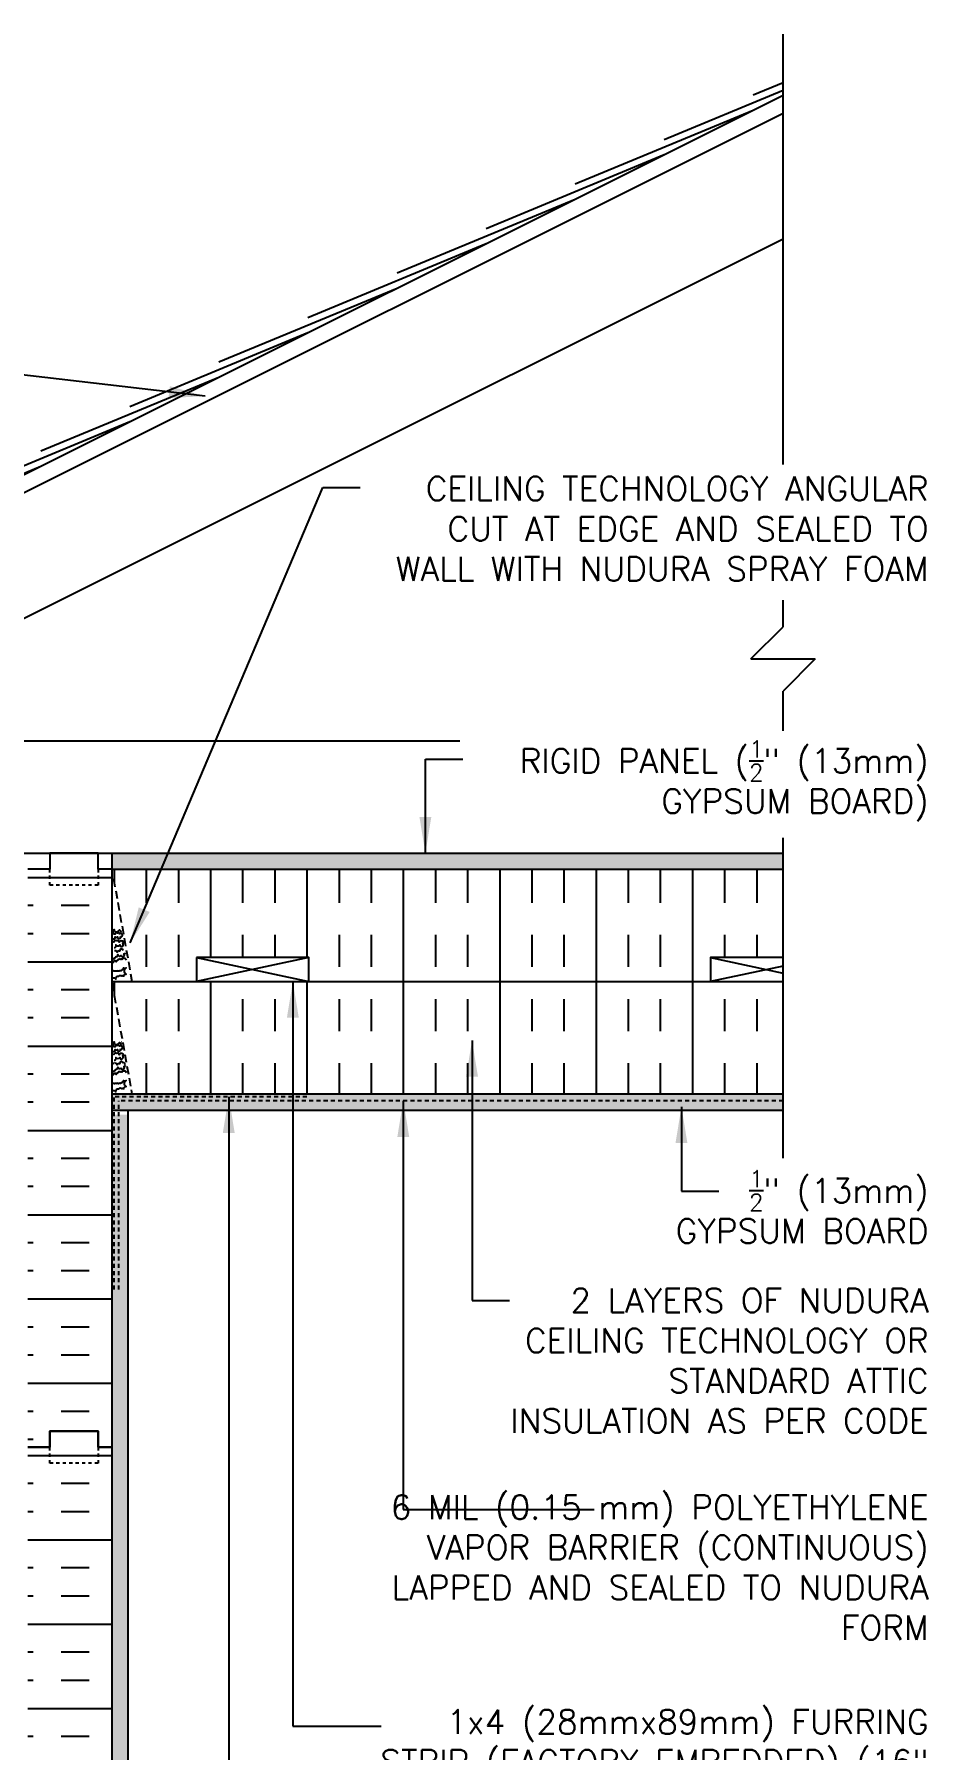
# Model space of a CAD drawing. Header units: inches. Extents: x 186.1 to 244.3, y 217.8 to 307.
# Drawn here: x 216.5 to 244.3, y 253.6 to 307 of the extents above; entities that cross this region are included whole.
import ezdxf

# ---------------------------------------------------------------- set-up
doc = ezdxf.new("R2010")
doc.units = ezdxf.units.IN
doc.header["$MEASUREMENT"] = 0
doc.linetypes.add('DASHED2', pattern=[0.375, 0.25, -0.125])
doc.linetypes.add('HIDDEN2', pattern=[0.1875, 0.125, -0.0625])
for name, color, linetype in [('HATCH', 12, 'Continuous'), ('line25', 2, 'Continuous'), ('LINE50', 5, 'Continuous'), ('LINE9', 9, 'Continuous'), ('TEXT', 4, 'Continuous')]:
    doc.layers.add(name, color=color, linetype=linetype)
doc.styles.add('DIM', font='romans.shx', dxfattribs={"width": 0.7})
doc.styles.add('ROMANS', font='romans.shx', dxfattribs={"height": 1.125})
doc.dimstyles.new('ext_12', dxfattribs={"dimscale": 12, "dimtxt": 0.09375, "dimasz": 0.09375, "dimexe": 0.09375, "dimexo": 0.0625, "dimgap": 0.0625, "dimtad": 1, "dimdec": 1, "dimzin": 3, "dimdsep": 46, "dimlunit": 4, "dimtxsty": 'DIM', "dimcen": 0.09, "dimdle": 0.09375, "dimclrt": 4, "dimadec": 0, "dimazin": 0, "dimtfac": 1, "dimtdec": 1, "dimtmove": 2, "dimatfit": 3, "dimfxl": 1, "dimfrac": 2, "dimtolj": 1, "dimtzin": 0, "dimarcsym": 0})

msp = doc.modelspace()

# ---------------------------------------------------------------- hatches: boundary and pattern name
at = {"layer": 'HATCH'}
h = msp.add_hatch(dxfattribs=at)
h.set_pattern_fill('INSUL', color=256, scale=7, style=0)
h.set_pattern_definition([(180, (3142.4647, -133.963), (0, 2.625), []), (180, (3142.4647, -133.088), (0, 2.625), [0.875, -0.875]), (180, (3142.4647, -132.213), (0, 2.625), [0.875, -0.875])])
h.paths.add_polyline_path([(218.928, 263.047), (218.491, 263.047), (218.491, 263.547), (216.991, 263.547), (216.991, 263.047), (216.303, 263.047), (216.303, 281.047), (216.991, 281.047), (216.991, 281.547), (218.491, 281.547), (218.491, 281.047), (218.928, 281.047)])
h = msp.add_hatch(dxfattribs=at)
h.set_pattern_fill('AR-SAND', color=256, scale=0.25, style=0)
h.set_pattern_definition([(37.5, (59.9711, 20.5508), (-0.01574834, 0.48170594), [0, -0.38, 0, -0.425, 0, -0.40625]), (7.5, (59.9711, 20.5508), (0.4424442, 0.7055365), [0, -0.205, 0, -0.3425, 0, -0.13125]), (327.5, (59.6636, 20.5508), (0.77853547, 0.00141476), [0, -0.125, 0, -0.45, 0, -0.5875]), (317.5, (59.6636, 20.5508), (0.7515317, 0.2194189), [0, -0.0625, 0, -0.295, 0, -0.3375])])
h.paths.add_polyline_path([(239.813, 281.047), (239.813, 281.547), (218.928, 281.547), (218.928, 281.047)])
h = msp.add_hatch(dxfattribs=at)
h.set_pattern_fill('INSUL', color=256, scale=8, angle=90, style=0)
h.paths.add_polyline_path([(239.813, 281.047), (218.928, 281.047), (219.544, 277.547), (221.555, 277.547), (221.555, 278.297), (225.055, 278.297), (225.055, 277.547), (237.555, 277.547), (237.555, 278.297), (239.813, 278.297)])
edge = h.paths.add_edge_path(flags=17)
edge.add_arc((219.018, 278.66), 0.037, 27.4112, 55, ccw=False)
edge.add_arc((219.106, 278.737), 0.0817, 215, 227.4112, ccw=False)
h = msp.add_hatch(dxfattribs=at)
h.set_pattern_fill('INSUL', color=256, scale=8, angle=90, style=0)
h.paths.add_polyline_path([(239.813, 277.547), (237.555, 277.547), (218.928, 277.547), (218.928, 277.494), (219.544, 274.047), (239.813, 274.047)])
h = msp.add_hatch(dxfattribs=at)
h.set_pattern_fill('AR-SAND', color=256, scale=0.25, style=0)
h.set_pattern_definition([(37.5, (60.19264, 20.5508), (-0.01574834, 0.48170594), [0, -0.38, 0, -0.425, 0, -0.40625]), (7.5, (60.19264, 20.5508), (0.4424442, 0.7055365), [0, -0.205, 0, -0.3425, 0, -0.13125]), (327.5, (59.88514, 20.5508), (0.77853547, 0.00141476), [0, -0.125, 0, -0.45, 0, -0.5875]), (317.5, (59.88514, 20.5508), (0.7515317, 0.2194189), [0, -0.0625, 0, -0.295, 0, -0.3375])])
h.paths.add_polyline_path([(239.813, 273.547), (239.813, 274.047), (218.939, 274.047), (218.939, 273.547)])
h = msp.add_hatch(dxfattribs=at)
h.set_pattern_fill('AR-SAND', color=256, scale=0.25, style=0)
h.set_pattern_definition([(37.5, (60.18133, 20.4122), (-0.01574834, 0.48170594), [0, -0.38, 0, -0.425, 0, -0.40625]), (7.5, (60.1813, 20.4122), (0.4424442, 0.7055365), [0, -0.205, 0, -0.3425, 0, -0.13125]), (327.5, (59.87383, 20.4122), (0.77853547, 0.00141476), [0, -0.125, 0, -0.45, 0, -0.5875]), (317.5, (59.8738, 20.4122), (0.7515317, 0.2194189), [0, -0.0625, 0, -0.295, 0, -0.3375])])
h.paths.add_polyline_path([(219.428, 273.408), (218.928, 273.408), (218.928, 263.047), (218.928, 245.047), (219.428, 245.047)])
h = msp.add_hatch(dxfattribs=at)
h.set_pattern_fill('INSUL', color=256, scale=7, style=0)
h.set_pattern_definition([(180, (3142.4647, -151.963), (0, 2.625), []), (180, (3142.4647, -151.088), (0, 2.625), [0.875, -0.875]), (180, (3142.4647, -150.213), (0, 2.625), [0.875, -0.875])])
h.paths.add_polyline_path([(218.928, 245.047), (218.491, 245.047), (218.491, 245.547), (216.991, 245.547), (216.991, 245.047), (216.303, 245.047), (216.303, 263.047), (216.991, 263.047), (216.991, 263.547), (218.491, 263.547), (218.491, 263.047), (218.928, 263.047)])

# ---------------------------------------------------------------- linework, layer by layer
at = {"layer": 'HATCH', "linetype": 'DASHED2'}
for p, q in [((218.973, 280.745), (219.544, 277.547)), ((218.928, 277.494), (219.544, 274.047))]:
    msp.add_line(p, q, dxfattribs=at)
at = {"layer": 'HATCH'}
for p, q in [((221.555, 278.297), (225.055, 277.547)), ((225.055, 278.297), (221.555, 277.547)), ((222.352, 278.297), (222.352, 278.297)), ((223.352, 278.297), (223.352, 278.297)), ((237.555, 278.297), (239.813, 277.813)), ((238.352, 278.297), (238.352, 278.297)), ((239.352, 278.297), (239.352, 278.297)), ((239.813, 278.03), (237.555, 277.547))]:
    msp.add_line(p, q, dxfattribs=at)
for points in [[(218.928, 279.118, 0.395388), (218.991, 279.172, 0.520567), (219.067, 279.096, 0.520567), (219.127, 279.129, 0.520567), (219.156, 279.159, 0.520567), (219.175, 279.14, 0.520567), (219.216, 279.115, 0.081059), (219.222, 279.122)], [(219.193, 278.956, 0.209612), (219.209, 278.953, 0.520567), (219.225, 278.936, 0.520567), (219.227, 279.038, 0.520567), (219.205, 279.038, 0.520567), (219.154, 279.038, 0.520567), (219.091, 279.06, 0.520567), (219.02, 279.02, 0.520567), (218.988, 279.02, 0.494068), (218.928, 279.085, 0.494068)], [(218.928, 278.867, 0.216105), (218.947, 278.899)], [(218.947, 278.899, 0.39659), (218.983, 278.875, 0.520567), (219.022, 278.94, 0.520567), (219.095, 278.94, 0.520567), (219.147, 278.887, 0.412162), (219.193, 278.956)], [(218.968, 278.768, 0.442919), (218.928, 278.801, 0.442919)], [(218.928, 278.27, 0.418074), (219.004, 278.283, 0.520567), (219.049, 278.329, 0.520567), (219.106, 278.386, 0.520567), (219.209, 278.355, 0.520567), (219.289, 278.33, 0.520567), (219.289, 278.412, 0.520567), (219.325, 278.412, 0.24259), (219.343, 278.446)], [(218.99, 278.61, 0.520567), (219.04, 278.629, 0.520567), (219.04, 278.69, 0.520567), (219.173, 278.69, 0.520567), (219.227, 278.637, 0.520567), (219.255, 278.742, 0.520567), (219.28, 278.756, 0.520567), (219.228, 278.809, 0.520567), (219.152, 278.772, 0.520567), (219.075, 278.815, 0.520567), (218.986, 278.779, 0.377184), (218.968, 278.768)], [(219.271, 278.514, 0.279313), (219.229, 278.56, 0.520567), (219.163, 278.494, 0.520567), (219.086, 278.458, 0.520567), (218.998, 278.501)], [(219.379, 278.21, 0.520567), (219.293, 278.262, 0.520567), (219.229, 278.233, 0.520567), (219.18, 278.233, 0.520567), (219.093, 278.199, 0.520567), (219.051, 278.157, 0.520567), (219.014, 278.195, 0.520567), (218.976, 278.157, 0.520567), (218.955, 278.136, 0.40638), (218.928, 278.175, 0.40638)], [(218.928, 277.65, -0.392063), (219.046, 277.624, -0.520567), (219.136, 277.715, -0.520567), (219.227, 277.715, -0.520567), (219.294, 277.715, -0.520567), (219.363, 277.783, -0.520567), (219.363, 277.971, -0.520567), (219.284, 277.971, -0.520567), (219.238, 277.925, -0.520567), (219.164, 277.887, -0.520567), (219.093, 277.887, -0.520567), (219.032, 277.887, -0.520567), (218.972, 277.887, -0.520567), (218.936, 277.887, -0.067499), (218.928, 277.887, -0.067499)], [(218.928, 275.612, 0.395388), (218.991, 275.667, 0.520567), (219.067, 275.591, 0.520567), (219.127, 275.624, 0.520567), (219.156, 275.653, 0.520567), (219.175, 275.635, 0.520567), (219.216, 275.61, 0.081059), (219.222, 275.617)], [(219.215, 275.656, 0.029505), (219.213, 275.658)], [(219.193, 275.451, 0.209612), (219.209, 275.447, 0.520567), (219.225, 275.431, 0.520567), (219.227, 275.533, 0.520567), (219.205, 275.533, 0.520567), (219.154, 275.533, 0.520567), (219.091, 275.554, 0.520567), (219.02, 275.515, 0.520567), (218.988, 275.515, 0.494068), (218.928, 275.58, 0.494068)], [(218.928, 275.362, 0.216105), (218.947, 275.393)], [(218.968, 275.263, 0.442919), (218.928, 275.296, 0.442919)], [(218.947, 275.393, 0.39659), (218.983, 275.37, 0.520567), (219.022, 275.435, 0.520567), (219.095, 275.435, 0.520567), (219.147, 275.382, 0.412162), (219.193, 275.451)], [(218.99, 275.105, 0.520567), (219.04, 275.124, 0.520567), (219.04, 275.185, 0.520567), (219.173, 275.185, 0.520567), (219.227, 275.131, 0.520567), (219.255, 275.237, 0.520567), (219.28, 275.251, 0.520567), (219.228, 275.304, 0.520567), (219.152, 275.267, 0.520567), (219.075, 275.31, 0.520567), (218.986, 275.274, 0.377184), (218.968, 275.263)], [(218.968, 274.985, 0.135501), (218.96, 274.994, 0.520567), (218.932, 275.022, 0.085549), (218.928, 275.026, 0.085549)], [(218.928, 274.765, 0.418074), (219.004, 274.778, 0.520567), (219.049, 274.824, 0.520567), (219.106, 274.881, 0.520567), (219.209, 274.849, 0.520567), (219.289, 274.824, 0.520567), (219.289, 274.907, 0.520567), (219.325, 274.907, 0.24259), (219.343, 274.941)], [(219.379, 274.705, 0.520567), (219.293, 274.757, 0.520567), (219.229, 274.728, 0.520567), (219.18, 274.728, 0.520567), (219.093, 274.694, 0.520567), (219.051, 274.652, 0.520567), (219.014, 274.69, 0.520567), (218.976, 274.652, 0.520567), (218.955, 274.631, 0.40638), (218.928, 274.67, 0.40638)], [(219.271, 275.009, 0.279313), (219.229, 275.055, 0.520567), (219.163, 274.989, 0.520567), (219.086, 274.953, 0.520567), (218.998, 274.996)], [(219.34, 274.956, 0.150765), (219.325, 274.976, 0.520567), (219.286, 275.015, 0.113024), (219.271, 275.009)], [(218.928, 274.144, -0.392063), (219.046, 274.119, -0.520567), (219.136, 274.21, -0.520567), (219.227, 274.21, -0.520567), (219.294, 274.21, -0.520567), (219.363, 274.278, -0.520567), (219.363, 274.466, -0.520567), (219.284, 274.466, -0.520567), (219.238, 274.419, -0.520567), (219.164, 274.382, -0.520567), (219.093, 274.382, -0.520567), (219.032, 274.382, -0.520567), (218.972, 274.382, -0.520567), (218.936, 274.382, -0.067499), (218.928, 274.382, -0.067499)]]:
    msp.add_lwpolyline(points, format="xyb", dxfattribs=at)
at = {"layer": 'line25'}
for p, q in [((190.803, 280.644), (239.813, 305.149)), ((190.803, 280.085), (239.813, 304.59)), ((222.892, 292.216), (239.813, 300.677)), ((192.303, 276.922), (222.892, 292.216)), ((208.553, 285.047), (229.756, 285.047)), ((216.053, 281.547), (239.813, 281.547)), ((218.928, 281.047), (239.813, 281.047)), ((218.928, 277.547), (239.813, 277.547)), ((218.928, 274.047), (239.813, 274.047))]:
    msp.add_line(p, q, dxfattribs=at)
msp.add_lwpolyline([(221.555, 278.297), (221.555, 277.547), (225.055, 277.547), (225.055, 278.297)], close=True, dxfattribs=at)
msp.add_lwpolyline([(239.813, 278.297), (237.555, 278.297), (237.555, 277.547), (239.813, 277.547)], dxfattribs=at)
at = {"layer": 'LINE50'}
for p, q in [((218.928, 263.047), (218.928, 281.047)), ((218.928, 245.047), (218.928, 263.047))]:
    msp.add_line(p, q, dxfattribs=at)
for points in [[(218.928, 281.047), (218.491, 281.047), (218.491, 281.547), (216.991, 281.547), (216.991, 281.047), (216.303, 281.047)], [(218.928, 263.047), (218.491, 263.047), (218.491, 263.547), (216.991, 263.547), (216.991, 263.047), (216.303, 263.047)], [(216.303, 263.047), (216.991, 263.047), (216.991, 263.547), (218.491, 263.547), (218.491, 263.047), (218.928, 263.047)], [(216.303, 263.047), (216.991, 263.047), (216.991, 263.547), (218.491, 263.547), (218.491, 263.047), (218.928, 263.047)]]:
    msp.add_lwpolyline(points, dxfattribs=at)
at = {"layer": 'LINE9'}
for p, q in [((239.813, 293.647), (239.813, 307.044)), ((238.883, 305.159), (239.813, 305.544)), ((236.111, 303.773), (239.813, 305.307)), ((233.339, 302.387), (238.883, 304.683)), ((230.568, 301.001), (236.111, 303.298)), ((227.796, 299.616), (233.339, 301.912)), ((225.024, 298.23), (230.568, 300.526)), ((222.253, 296.844), (227.796, 299.14)), ((219.481, 295.458), (225.024, 297.754)), ((216.71, 294.072), (222.253, 296.368)), ((213.938, 292.687), (219.481, 294.983)), ((211.166, 291.301), (216.71, 293.597)), ((239.813, 288.595), (239.813, 289.424)), ((238.813, 287.595), (239.813, 288.595)), ((238.813, 287.595), (240.813, 287.595)), ((240.813, 287.595), (239.813, 286.595)), ((239.813, 285.352), (239.813, 286.595)), ((218.928, 281.547), (239.813, 281.547)), ((218.928, 274.047), (218.928, 281.547)), ((239.813, 272.047), (239.813, 282.024)), ((218.928, 273.547), (239.813, 273.547)), ((219.428, 245.047), (219.428, 273.547))]:
    msp.add_line(p, q, dxfattribs=at)
at = {"layer": 'LINE9', "linetype": 'HIDDEN2'}
for p, q in [((224.993, 273.96), (218.993, 273.96)), ((218.993, 267.96), (218.993, 273.96)), ((219.136, 267.96), (219.136, 273.835)), ((239.813, 273.835), (219.136, 273.835))]:
    msp.add_line(p, q, dxfattribs=at)
at = {"layer": 'LINE9', "linetype": 'DASHED2', "ltscale": 0.15}
for points in [[(218.491, 281.047), (218.491, 281.047), (218.491, 280.547), (216.991, 280.547), (216.991, 281.047), (216.991, 281.047)], [(218.491, 263.047), (218.491, 263.047), (218.491, 262.547), (216.991, 262.547), (216.991, 263.047), (216.991, 263.047)]]:
    msp.add_lwpolyline(points, dxfattribs=at)

# ---------------------------------------------------------------- texts
at = {"layer": 'TEXT', "char_height": 0.75, "attachment_point": 3, "style": 'ROMANS'}
for s, insert, width in [('\\A1;CEILING TECHNOLOGY ANGULAR CUT AT EDGE AND SEALED TO WALL WITH NUDURA SPRAY FOAM', (244.347, 293.273), 19.02288), ('\\A1;RIGID PANEL ({\\H0.7x;\\S1/2;}" (13mm) GYPSUM BOARD)', (244.347, 285.052), 17.19603), ('\\A1;{\\H0.7x;\\S1/2;}" (13mm) GYPSUM BOARD', (244.347, 271.667), 9.37551), ('\\A1;{\\H1x;2 LAYERS OF NUDURA CEILING TECHNOLOGY OR STANDARD ATTIC INSULATION AS PER CODE}', (244.347, 267.994), 15.26698), ('\\A1;6 MIL (0.15 mm) POLYETHYLENE VAPOR BARRIER (CONTINUOUS) LAPPED AND SEALED TO NUDURA FORM  ', (244.347, 261.555), 18.78122), ('\\A1;{\\H1x;1x4 (28mmx89mm) FURRING STRIP (FACTORY EMBEDDED) (16" (400mm) c/c)}', (244.347, 254.871), 19.02288)]:
    msp.add_mtext(s, dxfattribs=dict(at, insert=insert, width=width))

# ---------------------------------------------------------------- leaders
at = {"layer": 'TEXT'}
msp.add_leader([(221.822, 295.774), (200.212, 298.286), (197.969, 298.286)], dimstyle='ext_12', override={"dimgap": 0.0625, "dimtad": 0}, dxfattribs=at)
for points in [[(219.489, 278.75), (225.483, 292.931), (226.652, 292.931)], [(228.679, 281.547), (228.679, 284.472), (229.847, 284.472)], [(224.554, 277.547), (224.554, 254.358), (227.305, 254.358)], [(230.131, 275.714), (230.131, 267.616), (231.299, 267.616)], [(222.559, 273.96), (222.559, 249.511), (231.257, 249.511)], [(227.991, 273.835), (227.991, 261.107), (233.933, 261.107)], [(236.65, 273.646), (236.65, 271.019), (237.818, 271.019)]]:
    msp.add_leader(points, dimstyle='ext_12', dxfattribs=at)

doc.saveas('drawing.dxf')
